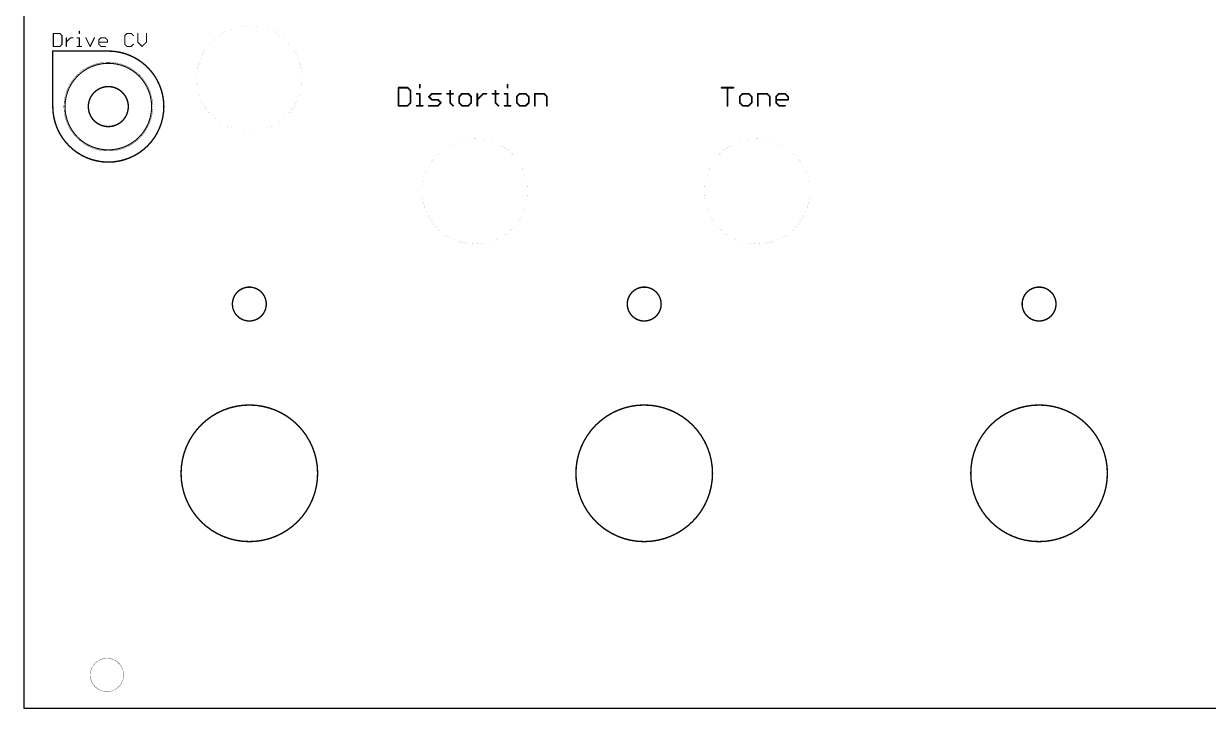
# Model space of a CAD drawing. Extents: x 0 to 188, y -11 to 118.
# Drawn here: x 0 to 106.7, y -11 to 50.6 of the extents above; entities that cross this region are included whole.
import ezdxf

# ---------------------------------------------------------------- set-up
doc = ezdxf.new("R2010")
doc.units = 0
doc.layers.add('254', color=2, linetype='CONTINUOUS')
doc.layers.add('255', color=2, linetype='CONTINUOUS')

msp = doc.modelspace()

# ---------------------------------------------------------------- linework, layer by layer
at = {"layer": '254'}
for points, const_width in [([(2.6708, 49.7652), (2.6708, 48.5958)], 0.1016), ([(3.2555, 49.7652), (2.6708, 49.7652)], 0.1016), ([(3.4504, 49.5703), (3.2555, 49.7652)], 0.1016), ([(3.4504, 48.7907), (3.4504, 49.5703)], 0.1016), ([(3.8402, 48.5958), (3.8402, 49.3754)], 0.1016), ([(3.8402, 48.9856), (4.23, 49.3754)], 0.1016), ([(4.23, 49.3754), (4.4249, 49.3754)], 0.1016), ([(4.8147, 49.3754), (5.0096, 49.3754)], 0.1016), ([(5.0096, 49.9601), (5.0096, 49.7652)], 0.1016), ([(5.0096, 49.3754), (5.0096, 48.5958)], 0.1016), ([(5.5943, 49.3754), (5.9841, 48.5958)], 0.1016), ([(5.9841, 48.5958), (6.3739, 49.3754)], 0.1016), ([(6.7637, 49.1805), (6.9586, 49.3754)], 0.1016), ([(6.7637, 48.7907), (6.7637, 49.1805)], 0.1016), ([(6.9586, 49.3754), (7.3484, 49.3754)], 0.1016), ([(7.3484, 49.3754), (7.5433, 49.1805)], 0.1016), ([(7.5433, 49.1805), (7.5433, 48.9856)], 0.1016), ([(9.2974, 49.7652), (9.1025, 49.5703)], 0.1016), ([(9.1025, 49.5703), (9.1025, 48.7907)], 0.1016), ([(9.6872, 49.7652), (9.2974, 49.7652)], 0.1016), ([(9.8821, 49.5703), (9.6872, 49.7652)], 0.1016), ([(10.2719, 49.7652), (10.2719, 48.9856)], 0.1016), ([(11.0515, 48.9856), (11.0515, 49.7652)], 0.1016), ([(2.62, 48.18), (2.62, 43.18)], 0.127), ([(7.62, 48.18), (2.62, 48.18)], 0.127), ([(2.6708, 48.5958), (3.2555, 48.5958)], 0.1016), ([(3.2555, 48.5958), (3.4504, 48.7907)], 0.1016), ([(4.8147, 48.5958), (5.2045, 48.5958)], 0.1016), ([(7.5433, 48.9856), (6.7637, 48.9856)], 0.1016), ([(6.9586, 48.5958), (6.7637, 48.7907)], 0.1016), ([(7.3484, 48.5958), (6.9586, 48.5958)], 0.1016), ([(9.1025, 48.7907), (9.2974, 48.5958)], 0.1016), ([(9.2974, 48.5958), (9.6872, 48.5958)], 0.1016), ([(9.6872, 48.5958), (9.8821, 48.7907)], 0.1016), ([(10.2719, 48.9856), (10.6617, 48.5958)], 0.1016), ([(10.6617, 48.5958), (11.0515, 48.9856)], 0.1016), ([(33.7583, 44.8832), (33.7583, 43.2562)], 0.1524), ([(34.5718, 44.8832), (33.7583, 44.8832)], 0.1524), ([(34.8429, 44.612), (34.5718, 44.8832)], 0.1524), ([(35.6666, 45.1544), (35.6666, 44.8832)], 0.1524), ([(43.5795, 45.1544), (43.5795, 44.8832)], 0.1524), ([(62.8419, 44.8832), (63.9265, 44.8832)], 0.1524), ([(63.3842, 43.2562), (63.3842, 44.8832)], 0.1524), ([(34.8429, 43.5274), (34.8429, 44.612)], 0.1524), ([(35.3954, 44.3409), (35.6666, 44.3409)], 0.1524), ([(35.6666, 44.3409), (35.6666, 43.2562)], 0.1524), ([(36.4869, 44.0697), (36.758, 44.3409)], 0.1524), ([(36.758, 43.7985), (36.4869, 44.0697)], 0.1524), ([(36.758, 44.3409), (37.5715, 44.3409)], 0.1524), ([(37.3004, 43.7985), (36.758, 43.7985)], 0.1524), ([(37.5715, 43.5274), (37.3004, 43.7985)], 0.1524), ([(38.124, 44.3409), (38.6664, 44.3409)], 0.1524), ([(38.3952, 44.612), (38.3952, 43.5274)], 0.1524), ([(39.4866, 44.3409), (39.2155, 44.0697)], 0.1524), ([(39.2155, 44.0697), (39.2155, 43.5274)], 0.1524), ([(40.029, 44.3409), (39.4866, 44.3409)], 0.1524), ([(40.3001, 44.0697), (40.029, 44.3409)], 0.1524), ([(40.3001, 43.5274), (40.3001, 44.0697)], 0.1524), ([(40.8526, 43.2562), (40.8526, 44.3409)], 0.1524), ([(40.8526, 43.7985), (41.3949, 44.3409)], 0.1524), ([(41.3949, 44.3409), (41.6661, 44.3409)], 0.1524), ([(42.2169, 44.3409), (42.7592, 44.3409)], 0.1524), ([(42.4881, 44.612), (42.4881, 43.5274)], 0.1524), ([(43.3084, 44.3409), (43.5795, 44.3409)], 0.1524), ([(43.5795, 44.3409), (43.5795, 43.2562)], 0.1524), ([(44.671, 44.3409), (44.3998, 44.0697)], 0.1524), ([(44.3998, 44.0697), (44.3998, 43.5274)], 0.1524), ([(45.2133, 44.3409), (44.671, 44.3409)], 0.1524), ([(45.4845, 44.0697), (45.2133, 44.3409)], 0.1524), ([(45.4845, 43.5274), (45.4845, 44.0697)], 0.1524), ([(46.0369, 43.2562), (46.0369, 44.3409)], 0.1524), ([(46.0369, 44.3409), (46.8504, 44.3409)], 0.1524), ([(46.8504, 44.3409), (47.1216, 44.0697)], 0.1524), ([(47.1216, 44.0697), (47.1216, 43.2562)], 0.1524), ([(64.7502, 44.3409), (64.479, 44.0697)], 0.1524), ([(64.479, 44.0697), (64.479, 43.5274)], 0.1524), ([(65.2925, 44.3409), (64.7502, 44.3409)], 0.1524), ([(65.5637, 44.0697), (65.2925, 44.3409)], 0.1524), ([(65.5637, 43.5274), (65.5637, 44.0697)], 0.1524), ([(66.1162, 43.2562), (66.1162, 44.3409)], 0.1524), ([(66.1162, 44.3409), (66.9297, 44.3409)], 0.1524), ([(66.9297, 44.3409), (67.2009, 44.0697)], 0.1524), ([(67.2009, 44.0697), (67.2009, 43.2562)], 0.1524), ([(67.7534, 44.0697), (68.0245, 44.3409)], 0.1524), ([(67.7534, 43.5274), (67.7534, 44.0697)], 0.1524), ([(68.838, 43.7985), (67.7534, 43.7985)], 0.1524), ([(68.0245, 44.3409), (68.5668, 44.3409)], 0.1524), ([(68.5668, 44.3409), (68.838, 44.0697)], 0.1524), ([(68.838, 44.0697), (68.838, 43.7985)], 0.1524), ([(33.7583, 43.2562), (34.5718, 43.2562)], 0.1524), ([(34.5718, 43.2562), (34.8429, 43.5274)], 0.1524), ([(35.3954, 43.2562), (35.9378, 43.2562)], 0.1524), ([(36.4869, 43.2562), (37.3004, 43.2562)], 0.1524), ([(37.3004, 43.2562), (37.5715, 43.5274)], 0.1524), ([(38.3952, 43.5274), (38.6664, 43.2562)], 0.1524), ([(39.2155, 43.5274), (39.4866, 43.2562)], 0.1524), ([(39.4866, 43.2562), (40.029, 43.2562)], 0.1524), ([(40.029, 43.2562), (40.3001, 43.5274)], 0.1524), ([(42.4881, 43.5274), (42.7592, 43.2562)], 0.1524), ([(43.3084, 43.2562), (43.8507, 43.2562)], 0.1524), ([(44.3998, 43.5274), (44.671, 43.2562)], 0.1524), ([(44.671, 43.2562), (45.2133, 43.2562)], 0.1524), ([(45.2133, 43.2562), (45.4845, 43.5274)], 0.1524), ([(64.479, 43.5274), (64.7502, 43.2562)], 0.1524), ([(64.7502, 43.2562), (65.2925, 43.2562)], 0.1524), ([(65.2925, 43.2562), (65.5637, 43.5274)], 0.1524), ([(68.0245, 43.2562), (67.7534, 43.5274)], 0.1524), ([(68.5668, 43.2562), (68.0245, 43.2562)], 0.1524)]:
    msp.add_lwpolyline(points, dxfattribs=dict(at, const_width=const_width))
for points, const_width in [([(2.6962, 49.7652, 1), (2.6454, 49.7652)], 0.0508), ([(2.6708, 49.7906, 1), (2.6708, 49.7398)], 0.0508), ([(3.2735, 49.7832, 1), (3.2375, 49.7472)], 0.0508), ([(3.2555, 49.7398, 1), (3.2555, 49.7906)], 0.0508), ([(3.4758, 49.5703, 1), (3.425, 49.5703)], 0.0508), ([(3.4324, 49.5523, 1), (3.4684, 49.5883)], 0.0508), ([(3.8656, 49.3754, 1), (3.8148, 49.3754)], 0.0508), ([(4.23, 49.4008, 1), (4.23, 49.35)], 0.0508), ([(4.248, 49.3574, 1), (4.212, 49.3934)], 0.0508), ([(4.4249, 49.35, 1), (4.4249, 49.4008)], 0.0508), ([(4.8147, 49.4008, 1), (4.8147, 49.35)], 0.0508), ([(5.035, 49.9601, 1), (4.9842, 49.9601)], 0.0508), ([(4.9842, 49.7652, 1), (5.035, 49.7652)], 0.0508), ([(5.035, 49.3754, 1), (4.9842, 49.3754)], 0.0508), ([(5.0096, 49.35, 1), (5.0096, 49.4008)], 0.0508), ([(5.617, 49.3868, 1), (5.5716, 49.364)], 0.0508), ([(6.3966, 49.364, 1), (6.3512, 49.3868)], 0.0508), ([(6.7457, 49.1985, 1), (6.7816, 49.1625)], 0.0508), ([(6.7891, 49.1805, 1), (6.7383, 49.1805)], 0.0508), ([(6.9586, 49.4008, 1), (6.9586, 49.35)], 0.0508), ([(6.9765, 49.3574, 1), (6.9406, 49.3934)], 0.0508), ([(7.3663, 49.3934, 1), (7.3304, 49.3574)], 0.0508), ([(7.3484, 49.35, 1), (7.3484, 49.4008)], 0.0508), ([(7.5687, 49.1805, 1), (7.5179, 49.1805)], 0.0508), ([(7.5253, 49.1625, 1), (7.5612, 49.1985)], 0.0508), ([(9.0845, 49.5883, 1), (9.1204, 49.5523)], 0.0508), ([(9.1279, 49.5703, 1), (9.0771, 49.5703)], 0.0508), ([(9.2974, 49.7906, 1), (9.2974, 49.7398)], 0.0508), ([(9.3153, 49.7472, 1), (9.2794, 49.7832)], 0.0508), ([(9.7051, 49.7832, 1), (9.6692, 49.7472)], 0.0508), ([(9.6872, 49.7398, 1), (9.6872, 49.7906)], 0.0508), ([(9.8641, 49.5523, 1), (9.9, 49.5883)], 0.0508), ([(10.2973, 49.7652, 1), (10.2465, 49.7652)], 0.0508), ([(11.0769, 49.7652, 1), (11.0261, 49.7652)], 0.0508), ([(2.6518, 48.18, 1), (2.5882, 48.18)], 0.0635), ([(2.62, 48.2118, 1), (2.62, 48.1482)], 0.0635), ([(2.6708, 48.6212, 1), (2.6708, 48.5704)], 0.0508), ([(2.6454, 48.5958, 1), (2.6962, 48.5958)], 0.0508), ([(3.2375, 48.6138, 1), (3.2735, 48.5778)], 0.0508), ([(3.2555, 48.5704, 1), (3.2555, 48.6212)], 0.0508), ([(3.425, 48.7907, 1), (3.4758, 48.7907)], 0.0508), ([(3.4684, 48.7727, 1), (3.4324, 48.8087)], 0.0508), ([(3.8222, 49.0036, 1), (3.8582, 48.9676)], 0.0508), ([(3.8148, 48.5958, 1), (3.8656, 48.5958)], 0.0508), ([(4.8147, 48.6212, 1), (4.8147, 48.5704)], 0.0508), ([(4.9842, 48.5958, 1), (5.035, 48.5958)], 0.0508), ([(5.2045, 48.5704, 1), (5.2045, 48.6212)], 0.0508), ([(5.9614, 48.6072, 1), (6.0068, 48.5844)], 0.0508), ([(5.9614, 48.5844, 1), (6.0068, 48.6072)], 0.0508), ([(6.7816, 48.8087, 1), (6.7457, 48.7727)], 0.0508), ([(6.7637, 49.011, 1), (6.7637, 48.9602)], 0.0508), ([(6.7383, 48.7907, 1), (6.7891, 48.7907)], 0.0508), ([(6.9586, 48.6212, 1), (6.9586, 48.5704)], 0.0508), ([(6.9406, 48.5778, 1), (6.9765, 48.6138)], 0.0508), ([(7.3484, 48.5704, 1), (7.3484, 48.6212)], 0.0508), ([(7.5179, 48.9856, 1), (7.5687, 48.9856)], 0.0508), ([(7.5433, 48.9602, 1), (7.5433, 49.011)], 0.0508), ([(12.62, 43.18, 0.4142), (7.62, 48.18)], 0.127), ([(7.62, 48.2118, 1), (7.62, 48.1482)], 0.0635), ([(7.62, 48.1482, 1), (7.62, 48.2118)], 0.0635), ([(9.1204, 48.8087, 1), (9.0845, 48.7727)], 0.0508), ([(9.0771, 48.7907, 1), (9.1279, 48.7907)], 0.0508), ([(9.2974, 48.6212, 1), (9.2974, 48.5704)], 0.0508), ([(9.2794, 48.5778, 1), (9.3153, 48.6138)], 0.0508), ([(9.6692, 48.6138, 1), (9.7051, 48.5778)], 0.0508), ([(9.6872, 48.5704, 1), (9.6872, 48.6212)], 0.0508), ([(9.9, 48.7727, 1), (9.8641, 48.8087)], 0.0508), ([(10.2898, 49.0036, 1), (10.2539, 48.9676)], 0.0508), ([(10.2465, 48.9856, 1), (10.2973, 48.9856)], 0.0508), ([(10.6437, 48.6138, 1), (10.6796, 48.5778)], 0.0508), ([(10.6437, 48.5778, 1), (10.6796, 48.6138)], 0.0508), ([(11.0261, 48.9856, 1), (11.0769, 48.9856)], 0.0508), ([(11.0694, 48.9676, 1), (11.0335, 49.0036)], 0.0508), ([(7.62, 39.28, 1), (7.62, 47.08, 1), (7.62, 39.28)], 0.1), ([(7.62, 41.38, 1), (7.62, 44.98, 1), (7.62, 41.38)], 0.127), ([(33.7964, 44.8832, 1), (33.7202, 44.8832)], 0.0762), ([(33.7583, 44.9213, 1), (33.7583, 44.8451)], 0.0762), ([(34.5987, 44.9101, 1), (34.5448, 44.8562)], 0.0762), ([(34.5718, 44.8451, 1), (34.5718, 44.9213)], 0.0762), ([(35.7047, 45.1544, 1), (35.6285, 45.1544)], 0.0762), ([(35.6285, 44.8832, 1), (35.7047, 44.8832)], 0.0762), ([(43.6176, 45.1544, 1), (43.5414, 45.1544)], 0.0762), ([(43.5414, 44.8832, 1), (43.6176, 44.8832)], 0.0762), ([(62.8419, 44.9213, 1), (62.8419, 44.8451)], 0.0762), ([(63.4223, 44.8832, 1), (63.3461, 44.8832)], 0.0762), ([(63.9265, 44.8451, 1), (63.9265, 44.9213)], 0.0762), ([(34.881, 44.612, 1), (34.8048, 44.612)], 0.0762), ([(34.816, 44.5851, 1), (34.8699, 44.639)], 0.0762), ([(35.3954, 44.379, 1), (35.3954, 44.3028)], 0.0762), ([(35.7047, 44.3409, 1), (35.6285, 44.3409)], 0.0762), ([(35.6666, 44.3028, 1), (35.6666, 44.379)], 0.0762), ([(36.5138, 44.0966, 1), (36.4599, 44.0428)], 0.0762), ([(36.4599, 44.0966, 1), (36.5138, 44.0428)], 0.0762), ([(36.758, 44.379, 1), (36.758, 44.3028)], 0.0762), ([(36.758, 43.8366, 1), (36.758, 43.7604)], 0.0762), ([(36.785, 44.3139, 1), (36.7311, 44.3678)], 0.0762), ([(36.7311, 43.7716, 1), (36.785, 43.8255)], 0.0762), ([(37.3273, 43.8255, 1), (37.2734, 43.7716)], 0.0762), ([(37.3004, 43.7604, 1), (37.3004, 43.8366)], 0.0762), ([(37.5715, 44.3028, 1), (37.5715, 44.379)], 0.0762), ([(38.124, 44.379, 1), (38.124, 44.3028)], 0.0762), ([(38.4333, 44.612, 1), (38.3571, 44.612)], 0.0762), ([(38.6664, 44.3028, 1), (38.6664, 44.379)], 0.0762), ([(39.2536, 44.0697, 1), (39.1774, 44.0697)], 0.0762), ([(39.1885, 44.0966, 1), (39.2424, 44.0428)], 0.0762), ([(39.4866, 44.379, 1), (39.4866, 44.3028)], 0.0762), ([(39.5136, 44.3139, 1), (39.4597, 44.3678)], 0.0762), ([(40.0559, 44.3678, 1), (40.002, 44.3139)], 0.0762), ([(40.029, 44.3028, 1), (40.029, 44.379)], 0.0762), ([(40.3382, 44.0697, 1), (40.262, 44.0697)], 0.0762), ([(40.2732, 44.0428, 1), (40.3271, 44.0966)], 0.0762), ([(40.8907, 44.3409, 1), (40.8145, 44.3409)], 0.0762), ([(40.8257, 43.8255, 1), (40.8796, 43.7716)], 0.0762), ([(41.3949, 44.379, 1), (41.3949, 44.3028)], 0.0762), ([(41.4219, 44.3139, 1), (41.368, 44.3678)], 0.0762), ([(41.6661, 44.3028, 1), (41.6661, 44.379)], 0.0762), ([(42.2169, 44.379, 1), (42.2169, 44.3028)], 0.0762), ([(42.5262, 44.612, 1), (42.45, 44.612)], 0.0762), ([(42.7592, 44.3028, 1), (42.7592, 44.379)], 0.0762), ([(43.3084, 44.379, 1), (43.3084, 44.3028)], 0.0762), ([(43.6176, 44.3409, 1), (43.5414, 44.3409)], 0.0762), ([(43.5795, 44.3028, 1), (43.5795, 44.379)], 0.0762), ([(44.4379, 44.0697, 1), (44.3617, 44.0697)], 0.0762), ([(44.3728, 44.0966, 1), (44.4267, 44.0428)], 0.0762), ([(44.671, 44.379, 1), (44.671, 44.3028)], 0.0762), ([(44.6979, 44.3139, 1), (44.644, 44.3678)], 0.0762), ([(45.2402, 44.3678, 1), (45.1863, 44.3139)], 0.0762), ([(45.2133, 44.3028, 1), (45.2133, 44.379)], 0.0762), ([(45.5226, 44.0697, 1), (45.4464, 44.0697)], 0.0762), ([(45.4575, 44.0428, 1), (45.5114, 44.0966)], 0.0762), ([(46.075, 44.3409, 1), (45.9988, 44.3409)], 0.0762), ([(46.0369, 44.379, 1), (46.0369, 44.3028)], 0.0762), ([(46.8774, 44.3678, 1), (46.8235, 44.3139)], 0.0762), ([(46.8504, 44.3028, 1), (46.8504, 44.379)], 0.0762), ([(47.1597, 44.0697, 1), (47.0835, 44.0697)], 0.0762), ([(47.0947, 44.0428, 1), (47.1485, 44.0966)], 0.0762), ([(64.5171, 44.0697, 1), (64.4409, 44.0697)], 0.0762), ([(64.4521, 44.0966, 1), (64.506, 44.0428)], 0.0762), ([(64.7502, 44.379, 1), (64.7502, 44.3028)], 0.0762), ([(64.7771, 44.3139, 1), (64.7233, 44.3678)], 0.0762), ([(65.3195, 44.3678, 1), (65.2656, 44.3139)], 0.0762), ([(65.2925, 44.3028, 1), (65.2925, 44.379)], 0.0762), ([(65.6018, 44.0697, 1), (65.5256, 44.0697)], 0.0762), ([(65.5368, 44.0428, 1), (65.5906, 44.0966)], 0.0762), ([(66.1543, 44.3409, 1), (66.0781, 44.3409)], 0.0762), ([(66.1162, 44.379, 1), (66.1162, 44.3028)], 0.0762), ([(66.9566, 44.3678, 1), (66.9027, 44.3139)], 0.0762), ([(66.9297, 44.3028, 1), (66.9297, 44.379)], 0.0762), ([(67.239, 44.0697, 1), (67.1628, 44.0697)], 0.0762), ([(67.1739, 44.0428, 1), (67.2278, 44.0966)], 0.0762), ([(67.7915, 44.0697, 1), (67.7153, 44.0697)], 0.0762), ([(67.7264, 44.0966, 1), (67.7803, 44.0428)], 0.0762), ([(67.7534, 43.8366, 1), (67.7534, 43.7604)], 0.0762), ([(68.0245, 44.379, 1), (68.0245, 44.3028)], 0.0762), ([(68.0515, 44.3139, 1), (67.9976, 44.3678)], 0.0762), ([(68.5938, 44.3678, 1), (68.5399, 44.3139)], 0.0762), ([(68.5668, 44.3028, 1), (68.5668, 44.379)], 0.0762), ([(68.8761, 44.0697, 1), (68.7999, 44.0697)], 0.0762), ([(68.7999, 43.7985, 1), (68.8761, 43.7985)], 0.0762), ([(68.8111, 44.0428, 1), (68.865, 44.0966)], 0.0762), ([(68.838, 43.7604, 1), (68.838, 43.8366)], 0.0762), ([(2.6518, 43.18, 1), (2.5882, 43.18)], 0.0635), ([(2.5882, 43.18, 1), (2.6518, 43.18)], 0.0635), ([(2.62, 43.18, 0.4142), (7.62, 38.18)], 0.127), ([(7.62, 38.18, 0.4142), (12.62, 43.18)], 0.127), ([(12.6518, 43.18, 1), (12.5883, 43.18)], 0.0635), ([(12.5883, 43.18, 1), (12.6518, 43.18)], 0.0635), ([(33.7583, 43.2943, 1), (33.7583, 43.2181)], 0.0762), ([(33.7202, 43.2562, 1), (33.7964, 43.2562)], 0.0762), ([(34.5448, 43.2831, 1), (34.5987, 43.2293)], 0.0762), ([(34.5718, 43.2181, 1), (34.5718, 43.2943)], 0.0762), ([(34.8048, 43.5274, 1), (34.881, 43.5274)], 0.0762), ([(34.8699, 43.5004, 1), (34.816, 43.5543)], 0.0762), ([(35.3954, 43.2943, 1), (35.3954, 43.2181)], 0.0762), ([(35.6285, 43.2562, 1), (35.7047, 43.2562)], 0.0762), ([(35.9378, 43.2181, 1), (35.9378, 43.2943)], 0.0762), ([(36.4869, 43.2943, 1), (36.4869, 43.2181)], 0.0762), ([(37.2734, 43.2831, 1), (37.3273, 43.2293)], 0.0762), ([(37.3004, 43.2181, 1), (37.3004, 43.2943)], 0.0762), ([(37.5985, 43.5004, 1), (37.5446, 43.5543)], 0.0762), ([(37.5446, 43.5004, 1), (37.5985, 43.5543)], 0.0762), ([(38.4221, 43.5543, 1), (38.3682, 43.5004)], 0.0762), ([(38.3571, 43.5274, 1), (38.4333, 43.5274)], 0.0762), ([(38.6394, 43.2293, 1), (38.6933, 43.2831)], 0.0762), ([(39.2424, 43.5543, 1), (39.1885, 43.5004)], 0.0762), ([(39.1774, 43.5274, 1), (39.2536, 43.5274)], 0.0762), ([(39.4866, 43.2943, 1), (39.4866, 43.2181)], 0.0762), ([(39.4597, 43.2293, 1), (39.5136, 43.2831)], 0.0762), ([(40.002, 43.2831, 1), (40.0559, 43.2293)], 0.0762), ([(40.029, 43.2181, 1), (40.029, 43.2943)], 0.0762), ([(40.262, 43.5274, 1), (40.3382, 43.5274)], 0.0762), ([(40.3271, 43.5004, 1), (40.2732, 43.5543)], 0.0762), ([(40.8145, 43.2562, 1), (40.8907, 43.2562)], 0.0762), ([(42.515, 43.5543, 1), (42.4611, 43.5004)], 0.0762), ([(42.45, 43.5274, 1), (42.5262, 43.5274)], 0.0762), ([(42.7323, 43.2293, 1), (42.7862, 43.2831)], 0.0762), ([(43.3084, 43.2943, 1), (43.3084, 43.2181)], 0.0762), ([(43.5414, 43.2562, 1), (43.6176, 43.2562)], 0.0762), ([(43.8507, 43.2181, 1), (43.8507, 43.2943)], 0.0762), ([(44.4267, 43.5543, 1), (44.3728, 43.5004)], 0.0762), ([(44.3617, 43.5274, 1), (44.4379, 43.5274)], 0.0762), ([(44.671, 43.2943, 1), (44.671, 43.2181)], 0.0762), ([(44.644, 43.2293, 1), (44.6979, 43.2831)], 0.0762), ([(45.1863, 43.2831, 1), (45.2402, 43.2293)], 0.0762), ([(45.2133, 43.2181, 1), (45.2133, 43.2943)], 0.0762), ([(45.4464, 43.5274, 1), (45.5226, 43.5274)], 0.0762), ([(45.5114, 43.5004, 1), (45.4575, 43.5543)], 0.0762), ([(45.9988, 43.2562, 1), (46.075, 43.2562)], 0.0762), ([(47.0835, 43.2562, 1), (47.1597, 43.2562)], 0.0762), ([(63.3461, 43.2562, 1), (63.4223, 43.2562)], 0.0762), ([(64.506, 43.5543, 1), (64.4521, 43.5004)], 0.0762), ([(64.4409, 43.5274, 1), (64.5171, 43.5274)], 0.0762), ([(64.7502, 43.2943, 1), (64.7502, 43.2181)], 0.0762), ([(64.7233, 43.2293, 1), (64.7771, 43.2831)], 0.0762), ([(65.2656, 43.2831, 1), (65.3195, 43.2293)], 0.0762), ([(65.2925, 43.2181, 1), (65.2925, 43.2943)], 0.0762), ([(65.5256, 43.5274, 1), (65.6018, 43.5274)], 0.0762), ([(65.5906, 43.5004, 1), (65.5368, 43.5543)], 0.0762), ([(66.0781, 43.2562, 1), (66.1543, 43.2562)], 0.0762), ([(67.1628, 43.2562, 1), (67.239, 43.2562)], 0.0762), ([(67.7803, 43.5543, 1), (67.7264, 43.5004)], 0.0762), ([(67.7153, 43.5274, 1), (67.7915, 43.5274)], 0.0762), ([(68.0245, 43.2943, 1), (68.0245, 43.2181)], 0.0762), ([(67.9976, 43.2293, 1), (68.0515, 43.2831)], 0.0762), ([(68.5668, 43.2181, 1), (68.5668, 43.2943)], 0.0762), ([(7.62, 38.2118, 1), (7.62, 38.1482)], 0.0635), ([(7.62, 38.1482, 1), (7.62, 38.2118)], 0.0635)]:
    msp.add_lwpolyline(points, format="xyb", dxfattribs=dict(at, const_width=const_width))
at = {"layer": '255'}
for p, q in [((0, 117.5), (0, -11)), ((0, -11), (182.54, -11))]:
    msp.add_line(p, q, dxfattribs=at)
for points, const_width in [([(20.32, 40.97, 1), (20.32, 50.47, 1), (20.32, 40.97)], 0.0025), ([(7.62, 39.18, 1), (7.62, 47.18, 1), (7.62, 39.18)], 0.0254), ([(40.64, 30.81, 1), (40.64, 40.31, 1), (40.64, 30.81)], 0.0025), ([(66.04, 30.81, 1), (66.04, 40.31, 1), (66.04, 30.81)], 0.0025), ([(20.32, 23.875, 1), (20.32, 26.925, 1), (20.32, 23.875)], 0.127), ([(55.88, 23.875, 1), (55.88, 26.925, 1), (55.88, 23.875)], 0.127), ([(91.44, 23.875, 1), (91.44, 26.925, 1), (91.44, 23.875)], 0.127), ([(20.32, 4.01, 1), (20.32, 16.31, 1), (20.32, 4.01)], 0.127), ([(55.88, 4.01, 1), (55.88, 16.31, 1), (55.88, 4.01)], 0.127), ([(91.44, 4.01, 1), (91.44, 16.31, 1), (91.44, 4.01)], 0.127), ([(7.5, -9.5, 1), (7.5, -6.5, 1), (7.5, -9.5)], 0.0254)]:
    msp.add_lwpolyline(points, format="xyb", dxfattribs=dict(at, const_width=const_width))

doc.saveas('drawing.dxf')
